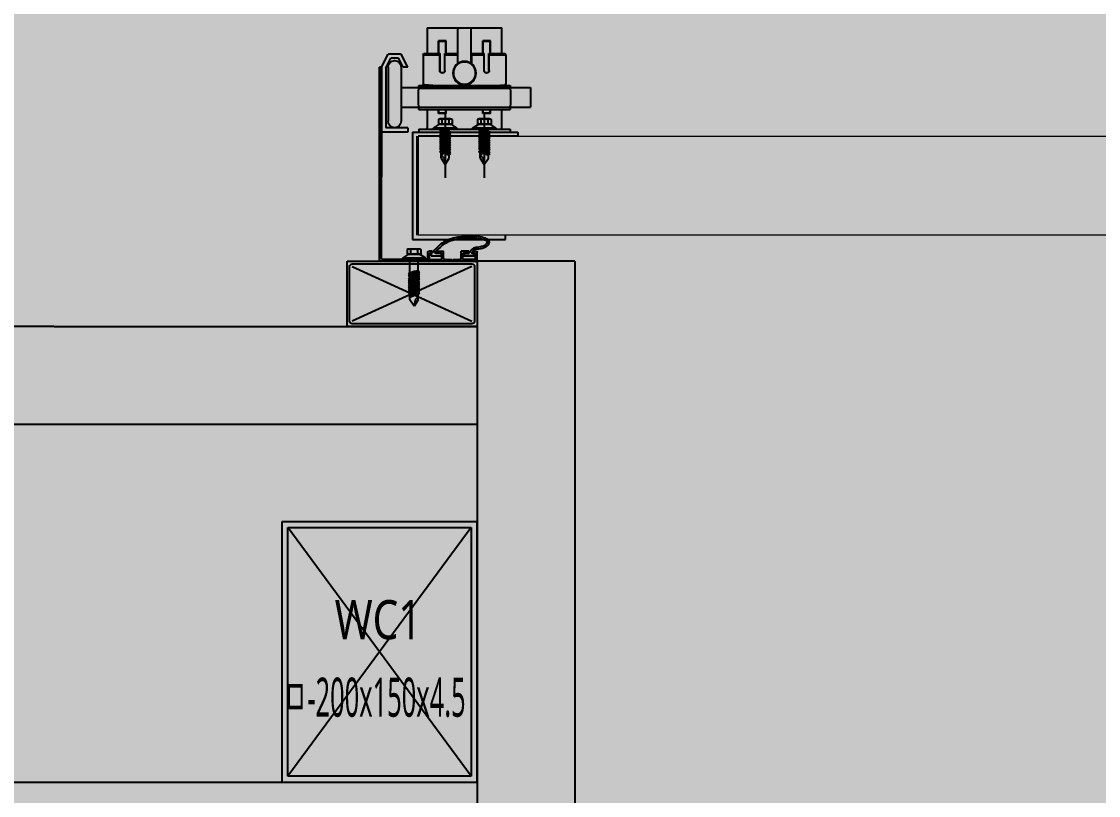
# Model space of a CAD drawing. Header units: millimetres. Extents: x -27408 to 60590, y 623 to 42257.
# Drawn here: x 59330.67 to 59346.86, y 17689.33 to 17700.96 of the extents above; entities that cross this region are included whole.
import ezdxf
from ezdxf.enums import TextEntityAlignment as Align

# ---------------------------------------------------------------- set-up
doc = ezdxf.new("R2010")
doc.units = ezdxf.units.MM
doc.header["$LTSCALE"] = 100
doc.header["$MEASUREMENT"] = 0
doc.header["$PDSIZE"] = -10
doc.layers.get('0').update_dxf_attribs({"linetype": 'CONTINUOUS'})
doc.layers.get('Defpoints').update_dxf_attribs({"color": 171, "linetype": 'CONTINUOUS'})
for name, color, linetype in [('254', 254, 'CONTINUOUS'), ('ELE9', 9, 'CONTINUOUS'), ('FIN(패널-T75 글라스울)', 6, 'CONTINUOUS'), ('h COLUMN', 252, 'CONTINUOUS'), ('OVERHEAD DOOR - 1', 4, 'CONTINUOUS'), ('OVERHEAD DOOR - ETC', 252, 'CONTINUOUS'), ('WC', 2, 'CONTINUOUS')]:
    doc.layers.add(name, color=color, linetype=linetype)
doc.styles.add('TE', font='malgun_0.ttf')

# ---------------------------------------------------------------- blocks, each defined once
blk = doc.blocks.new('*U241')
at = {"color": 0, "linetype": 'ByBlock'}
for p, q in [((100, 75), (-100, 75)), ((-100, 75), (-100, -75)), ((100, -75), (100, 75)), ((-95.5, 70.5), (95.5, 70.5)), ((-95.5, -70.5), (-95.5, 70.5)), ((95.5, 70.5), (95.5, -70.5)), ((95.5, -70.5), (-95.5, -70.5)), ((-100, -75), (100, -75))]:
    blk.add_line(p, q, dxfattribs=at)
at = {"layer": 'Defpoints'}
blk.add_point((0, 0), dxfattribs=at)
blk = doc.blocks.new('WC1')
at = {"layer": 'h COLUMN', "ltscale": 0.1}
for p, q in [((70.5, -95.5), (-70.5, 95.5)), ((70.5, 95.5), (-70.5, -95.5))]:
    blk.add_line(p, q, dxfattribs=at)
at = {"layer": 'h COLUMN', "ltscale": 0.1, "rotation": 90}
blk.add_blockref('*U241', (0, 0), dxfattribs=at)
at = {"layer": 'Defpoints', "style": 'TE'}
for s, width, p in [('WC1', 0.8, (-34.44, 24.8)), ('ㅁ-200x150x4.5', 0.5, (-74.29, -34.76))]:
    blk.add_text(s, height=30, dxfattribs=dict(at, width=width)).set_placement(p, align=Align.MIDDLE_LEFT)
blk = doc.blocks.new('지하2층 WC1 2 배치')
at = {"layer": 'WC'}
blk.add_blockref('WC1', (193500, -77700), dxfattribs=at)
blk = doc.blocks.new('A$Ca9da7916')
at = {"layer": 'OVERHEAD DOOR - ETC'}
h = blk.add_hatch(color=256, dxfattribs=at)
h.dxf.hatch_style = 1
edge = h.paths.add_edge_path()
edge.add_line((708.3, 872.69), (708.3, 870.69))
edge.add_spline(control_points=[(708.3, 870.69), (708.83, 871.02), (709.36, 871.34), (709.8, 871.69)], knot_values=[0, 0, 0, 0, 1.802776, 1.802776, 1.802776, 1.802776], degree=3, periodic=0)
edge.add_line((709.8, 871.69), (710.01, 871.97))
edge.add_line((710.01, 871.97), (710.74, 872.44))
edge.add_line((710.74, 872.44), (711.08, 873.32))
edge.add_line((711.08, 873.32), (711.49, 874.59))
edge.add_spline(control_points=[(711.49, 874.59), (711.98, 878.77), (712.56, 883.66), (718.5, 884.67), (720.03, 880.4), (721.2, 875.79), (721.61, 868.04), (720.76, 862.41), (720.23, 858.89)], knot_values=[0, 0, 0, 0, 10.510022, 12.30215, 15.888405, 21.408051, 27.790202, 38.523805, 38.523805, 38.523805, 38.523805], degree=3, periodic=0)
edge.add_spline(control_points=[(720.23, 858.89), (720.23, 858.87), (719.57, 855.66), (717.24, 848.12), (711.5, 843.09), (708.3, 840.29)], knot_values=[81.368069, 81.368069, 81.368069, 81.368069, 81.427954, 91.382666, 103.911951, 103.911951, 103.911951, 103.911951], degree=3, periodic=0)
edge.add_line((708.3, 840.29), (708.3, 839.69))
edge.add_line((708.3, 839.69), (706.3, 839.69))
edge.add_line((706.3, 839.69), (706.3, 847.69))
edge.add_line((706.3, 847.69), (708.3, 847.69))
edge.add_line((708.3, 847.69), (708.3, 842.29))
edge.add_spline(control_points=[(708.3, 842.29), (708.68, 842.62), (709.06, 842.96), (709.43, 843.29)], knot_values=[101.110526, 101.110526, 101.110526, 101.110526, 102.614786, 102.614786, 102.614786, 102.614786], degree=3, periodic=0)
edge.add_line((709.43, 843.29), (709.8, 843.29))
edge.add_line((709.8, 843.29), (709.8, 843.63))
edge.add_spline(control_points=[(709.8, 843.63), (709.91, 843.73), (710.01, 843.83), (711.3, 845.02), (712.42, 846.13), (713.91, 847.88), (714.38, 848.48), (715.24, 849.72), (715.63, 850.35), (716.84, 852.61), (717.51, 854.36), (718.28, 857.05), (718.5, 857.95), (718.72, 858.95), (718.74, 859.05), (718.76, 859.15)], knot_values=[81.408921, 81.408921, 81.408921, 81.408921, 81.846453, 81.846453, 86.724969, 86.724969, 89.164228, 89.164228, 91.603486, 91.603486, 97.394899, 97.394899, 100.290605, 100.290605, 100.605478, 100.605478, 100.605478, 100.605478], degree=3, periodic=0)
edge.add_spline(control_points=[(718.76, 859.15), (718.92, 859.95), (719.06, 860.74), (719.36, 862.71), (719.49, 863.87), (719.64, 865.66), (719.69, 866.28), (719.73, 866.89)], knot_values=[72.981686, 72.981686, 72.981686, 72.981686, 75.56252, 75.56252, 79.405214, 79.405214, 81.408921, 81.408921, 81.408921, 81.408921], degree=3, periodic=0)
edge.add_spline(control_points=[(719.73, 866.89), (719.79, 867.71), (719.84, 868.53), (719.86, 869.44), (719.87, 869.52), (719.87, 869.61)], knot_values=[24.457688, 24.457688, 24.457688, 24.457688, 26.980257, 26.980257, 27.239597, 27.239597, 27.239597, 27.239597], degree=3, periodic=0)
edge.add_spline(control_points=[(719.87, 869.61), (719.89, 870.48), (719.88, 871.37), (719.79, 873.28), (719.7, 874.31), (719.42, 876.28), (719.24, 877.21), (718.88, 878.68), (718.74, 879.17), (718.51, 879.95), (718.43, 880.22), (718.26, 880.76), (718.17, 881.04), (717.99, 881.58), (717.89, 881.83), (717.7, 882.27), (717.6, 882.45), (717.42, 882.71), (717.34, 882.78), (717.28, 882.83), (717.27, 882.84), (717.25, 882.85), (717.24, 882.85), (717.17, 882.86), (717.07, 882.87), (716.84, 882.84), (716.7, 882.82), (716.44, 882.73), (716.33, 882.68), (716.03, 882.52), (715.88, 882.39), (715.58, 882.06), (715.44, 881.84), (714.55, 881.5), (714.39, 880.86), (713.97, 880.1), (713.65, 879.43), (713.54, 878.39), (713.4, 877.84), (712.91, 874.04)], knot_values=[0, 0, 0, 0, 2.699013, 2.699013, 5.918469, 5.918469, 9.137924, 9.137924, 10.747652, 10.747652, 11.552515, 11.552515, 12.357379, 12.357379, 13.187027, 13.187027, 14.016674, 14.016674, 14.846322, 14.846322, 15.271824, 15.271824, 15.697327, 15.697327, 16.368626, 16.368626, 17.039926, 17.039926, 17.711225, 17.711225, 18.939482, 18.939482, 20.167739, 20.167739, 21.883718, 21.883718, 23.599698, 23.599698, 24.457688, 24.457688, 24.457688, 24.457688], degree=3, periodic=0)
edge.add_spline(control_points=[(712.91, 874.04), (712.78, 873.46), (712.58, 872.89), (712.08, 871.99), (711.84, 871.65), (711.42, 871.16), (711.27, 871), (710.95, 870.7), (710.78, 870.55), (710.3, 870.18), (709.98, 869.97), (709.47, 869.65), (709.27, 869.53), (708.3, 868.69)], knot_values=[0, 0, 0, 0, 1.654202, 1.654202, 2.776859, 2.776859, 3.338188, 3.338188, 3.899517, 3.899517, 4.888564, 4.888564, 5.545615, 5.545615, 5.545615, 5.545615], degree=3, periodic=0)
edge.add_line((708.3, 868.69), (708.3, 864.69))
edge.add_line((708.3, 864.69), (706.3, 864.69))
edge.add_line((706.3, 864.69), (706.3, 872.69))
edge.add_line((706.3, 872.69), (708.3, 872.69))
at = {"layer": 'FIN(패널-T75 글라스울)'}
for p, q in [((702, 950), (227, 950)), ((702, 950), (702, 875)), ((702, 875), (227, 875)), ((302, 0), (302, 875)), ((577, 550), (577, 875)), ((652, 550), (652, 875))]:
    blk.add_line(p, q, dxfattribs=at)
at = {"layer": 'OVERHEAD DOOR - 1', "lineweight": 0}
for p, q in [((722, 3370.4), (722, 829.6)), ((798, 829.6), (798, 3370.4)), ((798, 829.6), (722, 829.6))]:
    blk.add_line(p, q, dxfattribs=at)
at = {"layer": 'OVERHEAD DOOR - ETC'}
for p, q in [((835.5, 915.91), (820.5, 915.91)), ((820.5, 900.25), (820.5, 915.91)), ((835.5, 900.25), (835.5, 915.91)), ((798, 906.24), (798, 829.6)), ((801.2, 906.24), (798, 906.24)), ((801.2, 825.4), (801.2, 906.24)), ((718.8, 825.4), (718.8, 896.79)), ((718.8, 896.79), (722, 896.79)), ((801.2, 830.25), (801.2, 900.25)), ((803.5, 900.25), (801.2, 900.25)), ((803.5, 830.25), (803.5, 900.25)), ((803.5, 894), (818.5, 894)), ((803.5, 894), (804.5, 894)), ((818.5, 830.25), (818.5, 900.25)), ((820.5, 830.65), (820.5, 900.25)), ((820.5, 830.25), (820.5, 900.25)), ((835, 830.25), (835, 900.25)), ((835.5, 830.65), (835.5, 900.25)), ((837, 830.25), (837, 900.25)), ((837, 889.58), (837.45, 896.24)), ((837.12, 894), (837, 894)), ((860.5, 897), (838.41, 897)), ((860.5, 884.05), (860.5, 897)), ((860.5, 897), (861.5, 896.53)), ((861.5, 884.05), (861.5, 896.53)), ((861.5, 894), (881.2, 894)), ((881.2, 836.5), (881.2, 894)), ((804.3, 889.45), (803.5, 889.45)), ((803.5, 889.45), (803.5, 871.45)), ((807.3, 884.75), (804.3, 889.45)), ((804.3, 889.45), (804.3, 871.45)), ((804.3, 871.45), (804.3, 889.45)), ((811, 885.7), (807.3, 885.7)), ((807.3, 885.7), (807.3, 875.2)), ((816.5, 880.45), (766.15, 880.45)), ((776.33, 880.45), (781.13, 883.6)), ((781.31, 879.72), (776.33, 880.45)), ((781.13, 877.3), (776.33, 880.45)), ((781.13, 883.6), (784.6, 883.6)), ((781.13, 877.3), (785.39, 877.3)), ((783.81, 877.3), (781.31, 879.72)), ((783.17, 883.6), (784.98, 879.31)), ((784.6, 884.6), (783.8, 883.6)), ((784.98, 879.31), (783.81, 877.3)), ((784.2, 883.6), (784.6, 884.6)), ((784.6, 884.6), (788.02, 876.3)), ((784.6, 884.6), (788.02, 876.3)), ((784.6, 883.6), (784.6, 884.6)), ((784.6, 884.6), (785.41, 883.6)), ((787.22, 877.3), (784.6, 883.6)), ((784.95, 879.31), (786.19, 876.3)), ((784.95, 879.31), (786.19, 876.3)), ((784.95, 878.31), (784.95, 879.31)), ((784.95, 879.31), (785.75, 878.31)), ((785.39, 877.3), (784.95, 878.31)), ((786.19, 876.3), (785.39, 877.3)), ((785.41, 883.6), (786.44, 883.6)), ((785.41, 883.6), (788.02, 877.3)), ((786.44, 884.6), (785.63, 883.6)), ((785.75, 878.31), (786.19, 877.3)), ((786.04, 883.6), (786.44, 884.6)), ((786.19, 877.3), (787.22, 877.3)), ((786.59, 877.3), (786.19, 876.3)), ((786.19, 876.3), (786.99, 877.3)), ((786.19, 877.3), (786.19, 876.3)), ((786.44, 884.6), (789.86, 876.3)), ((786.44, 884.6), (789.86, 876.3)), ((786.44, 883.6), (786.44, 884.6)), ((786.44, 884.6), (787.24, 883.6)), ((789.05, 877.3), (786.44, 883.6)), ((788.02, 876.3), (787.22, 877.3)), ((787.24, 883.6), (788.27, 883.6)), ((787.24, 883.6), (789.86, 877.3)), ((788.27, 884.6), (787.47, 883.6)), ((787.87, 883.6), (788.27, 884.6)), ((788.02, 877.3), (789.05, 877.3)), ((788.42, 877.3), (788.02, 876.3)), ((788.02, 876.3), (788.83, 877.3)), ((788.02, 877.3), (788.02, 876.3)), ((788.27, 884.6), (791.69, 876.3)), ((788.27, 884.6), (791.69, 876.3)), ((788.27, 883.6), (788.27, 884.6)), ((788.27, 884.6), (789.07, 883.6)), ((790.88, 877.3), (788.27, 883.6)), ((789.86, 876.3), (789.05, 877.3)), ((789.07, 883.6), (790.1, 883.6)), ((789.07, 883.6), (791.69, 877.3)), ((790.1, 884.6), (789.3, 883.6)), ((789.7, 883.6), (790.1, 884.6)), ((789.86, 877.3), (790.88, 877.3)), ((790.26, 877.3), (789.86, 876.3)), ((789.86, 876.3), (790.66, 877.3)), ((789.86, 877.3), (789.86, 876.3)), ((790.1, 884.6), (793.52, 876.3)), ((790.1, 884.6), (793.52, 876.3)), ((790.1, 883.6), (790.1, 884.6)), ((790.1, 884.6), (790.91, 883.6)), ((792.72, 877.3), (790.1, 883.6)), ((791.69, 876.3), (790.88, 877.3)), ((790.91, 883.6), (791.94, 883.6)), ((790.91, 883.6), (793.52, 877.3)), ((791.94, 884.6), (791.13, 883.6)), ((791.53, 883.6), (791.94, 884.6)), ((791.69, 877.3), (792.72, 877.3)), ((792.09, 877.3), (791.69, 876.3)), ((791.69, 876.3), (792.49, 877.3)), ((791.69, 877.3), (791.69, 876.3)), ((791.94, 884.6), (795.35, 876.3)), ((791.94, 884.6), (795.35, 876.3)), ((791.94, 883.6), (791.94, 884.6)), ((791.94, 884.6), (792.74, 883.6)), ((794.55, 877.3), (791.94, 883.6)), ((793.52, 876.3), (792.72, 877.3)), ((792.74, 883.6), (793.77, 883.6)), ((792.74, 883.6), (795.35, 877.3)), ((793.77, 884.6), (792.97, 883.6)), ((793.37, 883.6), (793.77, 884.6)), ((793.52, 877.3), (794.55, 877.3)), ((793.92, 877.3), (793.52, 876.3)), ((793.52, 876.3), (794.33, 877.3)), ((793.52, 877.3), (793.52, 876.3)), ((793.77, 884.6), (797.19, 876.3)), ((793.77, 884.6), (797.19, 876.3)), ((793.77, 883.6), (793.77, 884.6)), ((793.77, 884.6), (794.57, 883.6)), ((796.38, 877.3), (793.77, 883.6)), ((795.35, 876.3), (794.55, 877.3)), ((794.57, 883.6), (795.6, 883.6)), ((794.57, 883.6), (797.19, 877.3)), ((795.6, 884.6), (794.8, 883.6)), ((795.2, 883.6), (795.6, 884.6)), ((795.35, 877.3), (796.38, 877.3)), ((795.76, 877.3), (795.35, 876.3)), ((795.35, 876.3), (796.16, 877.3)), ((795.35, 877.3), (795.35, 876.3)), ((795.6, 884.6), (799.02, 876.3)), ((795.6, 884.6), (799.02, 876.3)), ((795.6, 883.6), (795.6, 884.6)), ((795.6, 884.6), (796.41, 883.6)), ((798.22, 877.3), (795.6, 883.6)), ((797.19, 876.3), (796.38, 877.3)), ((796.41, 883.6), (797.44, 883.6)), ((796.41, 883.6), (799.02, 877.3)), ((797.44, 884.6), (796.63, 883.6)), ((797.03, 883.6), (797.44, 884.6)), ((797.19, 877.3), (798.22, 877.3)), ((797.59, 877.3), (797.19, 876.3)), ((797.19, 876.3), (797.99, 877.3)), ((797.19, 877.3), (797.19, 876.3)), ((797.44, 884.6), (800.85, 876.3)), ((797.44, 884.6), (800.85, 876.3)), ((797.44, 883.6), (797.44, 884.6)), ((797.44, 884.6), (798.24, 883.6)), ((800.05, 877.3), (797.44, 883.6)), ((799.02, 876.3), (798.22, 877.3)), ((798.24, 883.6), (799.27, 883.6)), ((798.24, 883.6), (800.85, 877.3)), ((799.27, 884.6), (798.46, 883.6)), ((798.87, 883.6), (799.27, 884.6)), ((799.02, 877.3), (800.05, 877.3)), ((799.42, 877.3), (799.02, 876.3)), ((799.02, 876.3), (799.82, 877.3)), ((799.02, 877.3), (799.02, 876.3)), ((799.27, 884.6), (802.69, 876.3)), ((799.27, 884.6), (802.69, 876.3)), ((799.27, 883.6), (799.27, 884.6)), ((799.27, 884.6), (800.07, 883.6)), ((801.88, 877.3), (799.27, 883.6)), ((800.85, 876.3), (800.05, 877.3)), ((800.07, 883.6), (801.1, 883.6)), ((800.07, 883.6), (802.69, 877.3)), ((801.1, 884.6), (800.3, 883.6)), ((800.7, 883.6), (801.1, 884.6)), ((800.85, 877.3), (801.88, 877.3)), ((801.26, 877.3), (800.85, 876.3)), ((800.85, 876.3), (801.66, 877.3)), ((800.85, 877.3), (800.85, 876.3)), ((801.1, 884.6), (803.5, 878.7)), ((801.1, 883.6), (801.1, 884.6)), ((801.1, 884.6), (801.91, 883.6)), ((803.5, 877.82), (801.1, 883.6)), ((802.69, 876.3), (801.88, 877.3)), ((801.91, 883.6), (803.5, 883.6)), ((801.91, 883.6), (803.5, 879.75)), ((802.69, 877.3), (803.5, 877.3)), ((803.09, 877.3), (802.69, 876.3)), ((802.69, 876.3), (803.49, 877.3)), ((802.69, 877.3), (802.69, 876.3)), ((807.3, 876.15), (807.3, 884.75)), ((811, 883.16), (807.3, 883.16)), ((811, 877.74), (807.3, 877.74)), ((811.5, 884.52), (811.5, 876.38)), ((815.5, 885.25), (815.5, 879.25)), ((815.5, 885.25), (818.5, 885.25)), ((815.5, 879.25), (818.5, 879.25)), ((815.75, 885), (815.75, 879.5)), ((815.75, 885), (818.5, 885)), ((815.75, 879.5), (818.5, 879.5)), ((848.5, 884.25), (861.5, 884.25)), ((848.5, 884.05), (861.5, 884.05)), ((848.5, 880.45), (861.5, 880.45)), ((848.5, 880.25), (861.5, 880.25)), ((860.5, 870.75), (860.5, 880.45)), ((861.5, 885.25), (871.2, 885.25)), ((861.5, 885), (870.95, 885)), ((861.5, 870.75), (861.5, 880.45)), ((861.5, 879.5), (870.95, 879.5)), ((861.5, 879.25), (871.2, 879.25)), ((870.95, 879.5), (870.95, 885)), ((871.2, 885.25), (871.2, 879.25)), ((702, 875), (652, 875)), ((652, 875), (652, 775)), ((654, 871), (654, 779)), ((698, 873), (656, 873)), ((698, 779), (656, 871)), ((698, 871), (656, 779)), ((700, 779), (700, 871)), ((702, 775), (702, 875)), ((702, 874.99), (708.8, 874.99)), ((702, 874.99), (702, 874.55)), ((702, 873.44), (702, 838.55)), ((703.3, 873.69), (708.3, 873.69)), ((703.3, 873.69), (703.3, 864.09)), ((706.3, 872.69), (706.3, 864.69)), ((706.3, 872.69), (708.3, 872.69)), ((706.3, 872.69), (708.3, 872.69)), ((706.3, 864.69), (706.3, 872.69)), ((706.3, 872.69), (708.3, 872.69)), ((706.3, 864.69), (706.3, 872.69)), ((708.3, 871.69), (708.3, 873.69)), ((708.3, 870.69), (708.3, 872.69)), ((708.3, 872.69), (708.3, 870.69)), ((708.3, 872.69), (708.3, 870.69)), ((708.3, 871.69), (709.8, 871.69)), ((709.8, 871.69), (709.8, 873.99)), ((710.01, 871.97), (709.8, 871.69)), ((710.74, 872.44), (710.01, 871.97)), ((711.08, 873.32), (710.74, 872.44)), ((711.49, 874.59), (711.08, 873.32)), ((803.5, 871.45), (804.3, 871.45)), ((804.3, 871.45), (807.3, 876.15)), ((811, 875.2), (807.3, 875.2)), ((861.5, 870.75), (853.63, 870.75)), ((853.98, 870.25), (880.2, 870.25)), ((881.2, 861.25), (881.2, 869.25)), ((703.3, 864.09), (708.3, 864.09)), ((703.3, 856.49), (703.3, 861.79)), ((704.3, 862.79), (709.8, 862.79)), ((706.3, 864.69), (708.3, 864.69)), ((708.3, 864.69), (706.3, 864.69)), ((708.3, 864.69), (706.3, 864.69)), ((708.3, 868.69), (708.3, 864.09)), ((708.3, 868.69), (709.8, 868.69)), ((708.3, 864.69), (708.3, 868.69)), ((708.3, 868.69), (708.3, 864.69)), ((708.3, 868.69), (708.3, 864.69)), ((709.8, 868.69), (709.8, 862.79)), ((703, 855.99), (703.3, 856.49)), ((703.3, 855.49), (703, 855.99)), ((703.3, 850.19), (703.3, 855.49)), ((776.33, 850.45), (781.13, 853.6)), ((781.13, 853.6), (784.6, 853.6)), ((783.17, 853.6), (784.98, 849.31)), ((784.6, 854.6), (783.8, 853.6)), ((784.2, 853.6), (784.6, 854.6)), ((784.6, 854.6), (788.02, 846.3)), ((784.6, 854.6), (788.02, 846.3)), ((784.6, 853.6), (784.6, 854.6)), ((784.6, 854.6), (785.41, 853.6)), ((787.22, 847.3), (784.6, 853.6)), ((785.41, 853.6), (786.44, 853.6)), ((785.41, 853.6), (788.02, 847.3)), ((786.44, 854.6), (785.63, 853.6)), ((786.04, 853.6), (786.44, 854.6)), ((786.44, 854.6), (789.86, 846.3)), ((786.44, 854.6), (789.86, 846.3)), ((786.44, 853.6), (786.44, 854.6)), ((786.44, 854.6), (787.24, 853.6)), ((789.05, 847.3), (786.44, 853.6)), ((787.24, 853.6), (788.27, 853.6)), ((787.24, 853.6), (789.86, 847.3)), ((788.27, 854.6), (787.47, 853.6)), ((787.87, 853.6), (788.27, 854.6)), ((788.27, 854.6), (791.69, 846.3)), ((788.27, 854.6), (791.69, 846.3)), ((788.27, 853.6), (788.27, 854.6)), ((788.27, 854.6), (789.07, 853.6)), ((790.88, 847.3), (788.27, 853.6)), ((789.07, 853.6), (790.1, 853.6)), ((789.07, 853.6), (791.69, 847.3)), ((790.1, 854.6), (789.3, 853.6)), ((789.7, 853.6), (790.1, 854.6)), ((790.1, 854.6), (793.52, 846.3)), ((790.1, 854.6), (793.52, 846.3)), ((790.1, 853.6), (790.1, 854.6)), ((790.1, 854.6), (790.91, 853.6)), ((792.72, 847.3), (790.1, 853.6)), ((790.91, 853.6), (791.94, 853.6)), ((790.91, 853.6), (793.52, 847.3)), ((791.94, 854.6), (791.13, 853.6)), ((791.53, 853.6), (791.94, 854.6)), ((791.94, 854.6), (795.35, 846.3)), ((791.94, 854.6), (795.35, 846.3)), ((791.94, 853.6), (791.94, 854.6)), ((791.94, 854.6), (792.74, 853.6)), ((794.55, 847.3), (791.94, 853.6)), ((792.74, 853.6), (793.77, 853.6)), ((792.74, 853.6), (795.35, 847.3)), ((793.77, 854.6), (792.97, 853.6)), ((793.37, 853.6), (793.77, 854.6)), ((793.77, 854.6), (797.19, 846.3)), ((793.77, 854.6), (797.19, 846.3)), ((793.77, 853.6), (793.77, 854.6)), ((793.77, 854.6), (794.57, 853.6)), ((796.38, 847.3), (793.77, 853.6)), ((794.57, 853.6), (795.6, 853.6)), ((794.57, 853.6), (797.19, 847.3)), ((795.6, 854.6), (794.8, 853.6)), ((795.2, 853.6), (795.6, 854.6)), ((795.6, 854.6), (799.02, 846.3)), ((795.6, 854.6), (799.02, 846.3)), ((795.6, 853.6), (795.6, 854.6)), ((795.6, 854.6), (796.41, 853.6)), ((798.22, 847.3), (795.6, 853.6)), ((796.41, 853.6), (797.44, 853.6)), ((796.41, 853.6), (799.02, 847.3)), ((797.44, 854.6), (796.63, 853.6)), ((797.03, 853.6), (797.44, 854.6)), ((797.44, 854.6), (800.85, 846.3)), ((797.44, 854.6), (800.85, 846.3)), ((797.44, 853.6), (797.44, 854.6)), ((797.44, 854.6), (798.24, 853.6)), ((800.05, 847.3), (797.44, 853.6)), ((798.24, 853.6), (799.27, 853.6)), ((798.24, 853.6), (800.85, 847.3)), ((799.27, 854.6), (798.46, 853.6)), ((798.87, 853.6), (799.27, 854.6)), ((799.27, 854.6), (802.69, 846.3)), ((799.27, 854.6), (802.69, 846.3)), ((799.27, 853.6), (799.27, 854.6)), ((799.27, 854.6), (800.07, 853.6)), ((801.88, 847.3), (799.27, 853.6)), ((800.07, 853.6), (801.1, 853.6)), ((800.07, 853.6), (802.69, 847.3)), ((801.1, 854.6), (800.3, 853.6)), ((800.7, 853.6), (801.1, 854.6)), ((801.1, 854.6), (803.5, 848.7)), ((801.1, 853.6), (801.1, 854.6)), ((801.1, 854.6), (801.91, 853.6)), ((803.5, 847.82), (801.1, 853.6)), ((801.91, 853.6), (803.5, 853.6)), ((801.91, 853.6), (803.5, 849.75)), ((804.3, 859.45), (803.5, 859.45)), ((803.5, 859.45), (803.5, 841.45)), ((807.3, 854.75), (804.3, 859.45)), ((804.3, 859.45), (804.3, 841.45)), ((804.3, 841.45), (804.3, 859.45)), ((811, 855.7), (807.3, 855.7)), ((807.3, 855.7), (807.3, 845.2)), ((807.3, 846.15), (807.3, 854.75)), ((811, 853.16), (807.3, 853.16)), ((811.5, 854.52), (811.5, 846.38)), ((861.5, 859.75), (853.63, 859.75)), ((853.98, 860.25), (880.2, 860.25)), ((860.5, 850.05), (860.5, 859.75)), ((861.5, 850.05), (861.5, 859.75)), ((702, 847.96), (702, 800)), ((703.3, 847.89), (708.3, 847.89)), ((703.3, 838.29), (703.3, 847.89)), ((704.3, 849.19), (709.8, 849.19)), ((706.3, 839.69), (706.3, 847.69)), ((706.3, 847.69), (708.3, 847.69)), ((706.3, 839.69), (706.3, 847.69)), ((706.3, 847.69), (708.3, 847.69)), ((706.3, 839.69), (706.3, 847.69)), ((706.3, 847.69), (708.3, 847.69)), ((708.3, 843.29), (708.3, 847.89)), ((708.3, 847.69), (708.3, 842.29)), ((708.3, 847.69), (708.3, 842.29)), ((708.3, 847.69), (708.3, 842.29)), ((709.8, 843.29), (709.8, 849.19)), ((816.5, 850.45), (766.15, 850.45)), ((781.31, 849.72), (776.33, 850.45)), ((781.13, 847.3), (776.33, 850.45)), ((781.13, 847.3), (785.39, 847.3)), ((783.81, 847.3), (781.31, 849.72)), ((784.98, 849.31), (783.81, 847.3)), ((784.95, 849.31), (786.19, 846.3)), ((784.95, 849.31), (786.19, 846.3)), ((784.95, 848.31), (784.95, 849.31)), ((784.95, 849.31), (785.75, 848.31)), ((785.39, 847.3), (784.95, 848.31)), ((786.19, 846.3), (785.39, 847.3)), ((785.75, 848.31), (786.19, 847.3)), ((786.19, 847.3), (787.22, 847.3)), ((786.59, 847.3), (786.19, 846.3)), ((786.19, 846.3), (786.99, 847.3)), ((786.19, 847.3), (786.19, 846.3)), ((788.02, 846.3), (787.22, 847.3)), ((788.02, 847.3), (789.05, 847.3)), ((788.42, 847.3), (788.02, 846.3)), ((788.02, 846.3), (788.83, 847.3)), ((788.02, 847.3), (788.02, 846.3)), ((789.86, 846.3), (789.05, 847.3)), ((789.86, 847.3), (790.88, 847.3)), ((790.26, 847.3), (789.86, 846.3)), ((789.86, 846.3), (790.66, 847.3)), ((789.86, 847.3), (789.86, 846.3)), ((791.69, 846.3), (790.88, 847.3)), ((791.69, 847.3), (792.72, 847.3)), ((792.09, 847.3), (791.69, 846.3)), ((791.69, 846.3), (792.49, 847.3)), ((791.69, 847.3), (791.69, 846.3)), ((793.52, 846.3), (792.72, 847.3)), ((793.52, 847.3), (794.55, 847.3)), ((793.92, 847.3), (793.52, 846.3)), ((793.52, 846.3), (794.33, 847.3)), ((793.52, 847.3), (793.52, 846.3)), ((795.35, 846.3), (794.55, 847.3)), ((795.35, 847.3), (796.38, 847.3)), ((795.76, 847.3), (795.35, 846.3)), ((795.35, 846.3), (796.16, 847.3)), ((795.35, 847.3), (795.35, 846.3)), ((797.19, 846.3), (796.38, 847.3)), ((797.19, 847.3), (798.22, 847.3)), ((797.59, 847.3), (797.19, 846.3)), ((797.19, 846.3), (797.99, 847.3)), ((797.19, 847.3), (797.19, 846.3)), ((799.02, 846.3), (798.22, 847.3)), ((799.02, 847.3), (800.05, 847.3)), ((799.42, 847.3), (799.02, 846.3)), ((799.02, 846.3), (799.82, 847.3)), ((799.02, 847.3), (799.02, 846.3)), ((800.85, 846.3), (800.05, 847.3)), ((800.85, 847.3), (801.88, 847.3)), ((801.26, 847.3), (800.85, 846.3)), ((800.85, 846.3), (801.66, 847.3)), ((800.85, 847.3), (800.85, 846.3)), ((802.69, 846.3), (801.88, 847.3)), ((802.69, 847.3), (803.5, 847.3)), ((803.09, 847.3), (802.69, 846.3)), ((802.69, 846.3), (803.49, 847.3)), ((802.69, 847.3), (802.69, 846.3)), ((804.3, 841.45), (807.3, 846.15)), ((811, 847.74), (807.3, 847.74)), ((811, 845.2), (807.3, 845.2)), ((815.5, 851.25), (815.5, 845.25)), ((815.5, 851.25), (818.5, 851.25)), ((815.5, 845.25), (818.5, 845.25)), ((815.75, 851), (815.75, 845.5)), ((815.75, 851), (818.5, 851)), ((815.75, 845.5), (818.5, 845.5)), ((848.5, 850.25), (861.5, 850.25)), ((848.5, 850.05), (861.5, 850.05)), ((848.5, 846.45), (861.5, 846.45)), ((848.5, 846.25), (861.5, 846.25)), ((860.5, 833.5), (860.5, 846.45)), ((861.5, 851.25), (871.2, 851.25)), ((861.5, 851), (870.95, 851)), ((861.5, 833.97), (861.5, 846.45)), ((861.5, 845.5), (870.95, 845.5)), ((861.5, 845.25), (871.2, 845.25)), ((870.95, 845.5), (870.95, 851)), ((871.2, 851.25), (871.2, 845.25)), ((703.6, 838.5), (702, 838.5)), ((702, 836.99), (702, 837.43)), ((702, 836.99), (708.8, 836.99)), ((703.3, 838.29), (708.3, 838.29)), ((703.6, 801.6), (703.6, 838.5)), ((706.3, 839.69), (708.3, 839.69)), ((708.3, 839.69), (706.3, 839.69)), ((708.3, 839.69), (706.3, 839.69)), ((708.3, 843.29), (709.8, 843.29)), ((708.3, 840.29), (708.3, 838.29)), ((708.3, 840.29), (709.8, 840.29)), ((708.3, 840.29), (708.3, 839.69)), ((708.3, 840.29), (708.3, 839.69)), ((708.3, 840.29), (708.3, 839.69)), ((709.43, 843.29), (709.8, 843.29)), ((709.43, 843.29), (709.8, 843.29)), ((709.8, 843.29), (709.8, 843.63)), ((709.8, 843.29), (709.8, 843.63)), ((709.8, 840.29), (709.8, 837.99)), ((803.5, 841.45), (804.3, 841.45)), ((803.5, 836.5), (804.5, 836.5)), ((818.5, 836.5), (804.5, 836.5)), ((837, 840.92), (837.45, 834.26)), ((837.12, 836.5), (837, 836.5)), ((881.2, 836.5), (861.5, 836.5)), ((672.35, 829.65), (667.55, 826.5)), ((672.35, 829.65), (676.61, 829.65)), ((675.03, 829.65), (672.53, 827.23)), ((674.4, 823.35), (676.2, 827.64)), ((676.2, 827.64), (675.03, 829.65)), ((675.83, 822.35), (679.24, 830.65)), ((675.83, 822.35), (679.24, 830.65)), ((678.44, 829.65), (675.83, 823.35)), ((676.17, 827.64), (677.41, 830.65)), ((676.17, 827.64), (677.41, 830.65)), ((676.61, 829.65), (676.17, 828.64)), ((676.17, 828.64), (676.17, 827.64)), ((676.17, 827.64), (676.98, 828.64)), ((677.41, 830.65), (676.61, 829.65)), ((676.63, 823.35), (679.24, 829.65)), ((676.98, 828.64), (677.41, 829.65)), ((677.41, 829.65), (677.41, 830.65)), ((677.81, 829.65), (677.41, 830.65)), ((677.41, 830.65), (678.21, 829.65)), ((677.41, 829.65), (678.44, 829.65)), ((677.66, 822.35), (681.08, 830.65)), ((677.66, 822.35), (681.08, 830.65)), ((680.27, 829.65), (677.66, 823.35)), ((679.24, 830.65), (678.44, 829.65)), ((678.46, 823.35), (681.08, 829.65)), ((679.65, 829.65), (679.24, 830.65)), ((679.24, 830.65), (680.05, 829.65)), ((679.24, 829.65), (679.24, 830.65)), ((679.24, 829.65), (680.27, 829.65)), ((679.49, 822.35), (682.91, 830.65)), ((679.49, 822.35), (682.91, 830.65)), ((682.11, 829.65), (679.49, 823.35)), ((681.08, 830.65), (680.27, 829.65)), ((680.3, 823.35), (682.91, 829.65)), ((681.48, 829.65), (681.08, 830.65)), ((681.08, 830.65), (681.88, 829.65)), ((681.08, 829.65), (681.08, 830.65)), ((681.08, 829.65), (682.11, 829.65)), ((681.33, 822.35), (684.74, 830.65)), ((681.33, 822.35), (684.74, 830.65)), ((683.94, 829.65), (681.33, 823.35)), ((682.91, 830.65), (682.11, 829.65)), ((682.13, 823.35), (684.74, 829.65)), ((682.91, 829.65), (682.91, 830.65)), ((683.31, 829.65), (682.91, 830.65)), ((682.91, 830.65), (683.71, 829.65)), ((682.91, 829.65), (683.94, 829.65)), ((683.16, 822.35), (686.58, 830.65)), ((683.16, 822.35), (686.58, 830.65)), ((685.77, 829.65), (683.16, 823.35)), ((684.74, 830.65), (683.94, 829.65)), ((683.96, 823.35), (686.58, 829.65)), ((685.14, 829.65), (684.74, 830.65)), ((684.74, 830.65), (685.55, 829.65)), ((684.74, 829.65), (684.74, 830.65)), ((684.74, 829.65), (685.77, 829.65)), ((684.99, 822.35), (688.41, 830.65)), ((684.99, 822.35), (688.41, 830.65)), ((687.6, 829.65), (684.99, 823.35)), ((686.58, 830.65), (685.77, 829.65)), ((685.8, 823.35), (688.41, 829.65)), ((686.98, 829.65), (686.58, 830.65)), ((686.58, 830.65), (687.38, 829.65)), ((686.58, 829.65), (686.58, 830.65)), ((686.58, 829.65), (687.6, 829.65)), ((686.82, 822.35), (690.24, 830.65)), ((686.82, 822.35), (690.24, 830.65)), ((689.44, 829.65), (686.82, 823.35)), ((688.41, 830.65), (687.6, 829.65)), ((687.63, 823.35), (690.24, 829.65)), ((688.81, 829.65), (688.41, 830.65)), ((688.41, 830.65), (689.21, 829.65)), ((688.41, 829.65), (688.41, 830.65)), ((688.41, 829.65), (689.44, 829.65)), ((688.66, 822.35), (692.07, 830.65)), ((688.66, 822.35), (692.07, 830.65)), ((691.27, 829.65), (688.66, 823.35)), ((690.24, 830.65), (689.44, 829.65)), ((689.46, 823.35), (692.07, 829.65)), ((690.64, 829.65), (690.24, 830.65)), ((690.24, 830.65), (691.05, 829.65)), ((690.24, 829.65), (690.24, 830.65)), ((690.24, 829.65), (691.27, 829.65)), ((690.49, 822.35), (693.91, 830.65)), ((690.49, 822.35), (693.91, 830.65)), ((693.1, 829.65), (690.49, 823.35)), ((692.07, 830.65), (691.27, 829.65)), ((691.29, 823.35), (693.91, 829.65)), ((692.48, 829.65), (692.07, 830.65)), ((692.07, 830.65), (692.88, 829.65)), ((692.07, 829.65), (692.07, 830.65)), ((692.07, 829.65), (693.1, 829.65)), ((694.72, 829.14), (692.32, 823.35)), ((692.32, 822.35), (694.72, 828.25)), ((693.91, 830.65), (693.1, 829.65)), ((694.31, 829.65), (693.91, 830.65)), ((693.91, 830.65), (694.71, 829.65)), ((693.91, 829.65), (693.91, 830.65)), ((693.91, 829.65), (702, 829.65)), ((703.6, 817.5), (703.6, 835.5)), ((703.6, 835.5), (704.4, 835.5)), ((704.4, 835.5), (704.4, 817.5)), ((704.4, 817.5), (704.4, 835.5)), ((704.4, 835.5), (707.4, 830.8)), ((707.4, 821.25), (707.4, 831.75)), ((711.1, 831.75), (707.4, 831.75)), ((707.4, 830.8), (707.4, 822.2)), ((711.1, 829.21), (707.4, 829.21)), ((711.6, 822.43), (711.6, 830.57)), ((798, 828.6), (722, 828.6)), ((803.5, 830.25), (801.2, 830.25)), ((820.5, 817.95), (820.5, 830.65)), ((835.5, 817.95), (835.5, 830.65)), ((860.5, 833.5), (838.41, 833.5)), ((860.5, 833.5), (861.5, 833.97)), ((672.53, 827.23), (667.55, 826.5)), ((667.55, 826.5), (672.35, 823.35)), ((672.35, 823.35), (675.83, 823.35)), ((675.83, 822.35), (675.02, 823.35)), ((675.42, 823.35), (675.83, 822.35)), ((675.83, 823.35), (675.83, 822.35)), ((675.83, 822.35), (676.63, 823.35)), ((676.63, 823.35), (677.66, 823.35)), ((677.66, 822.35), (676.86, 823.35)), ((677.26, 823.35), (677.66, 822.35)), ((677.66, 823.35), (677.66, 822.35)), ((677.66, 822.35), (678.46, 823.35)), ((678.46, 823.35), (679.49, 823.35)), ((679.49, 822.35), (678.69, 823.35)), ((679.09, 823.35), (679.49, 822.35)), ((679.49, 823.35), (679.49, 822.35)), ((679.49, 822.35), (680.3, 823.35)), ((680.3, 823.35), (681.33, 823.35)), ((681.33, 822.35), (680.52, 823.35)), ((680.92, 823.35), (681.33, 822.35)), ((681.33, 823.35), (681.33, 822.35)), ((681.33, 822.35), (682.13, 823.35)), ((682.13, 823.35), (683.16, 823.35)), ((683.16, 822.35), (682.35, 823.35)), ((682.76, 823.35), (683.16, 822.35)), ((683.16, 823.35), (683.16, 822.35)), ((683.16, 822.35), (683.96, 823.35)), ((683.96, 823.35), (684.99, 823.35)), ((684.99, 822.35), (684.19, 823.35)), ((684.59, 823.35), (684.99, 822.35)), ((684.99, 823.35), (684.99, 822.35)), ((684.99, 822.35), (685.8, 823.35)), ((685.8, 823.35), (686.82, 823.35)), ((686.82, 822.35), (686.02, 823.35)), ((686.42, 823.35), (686.82, 822.35)), ((686.82, 823.35), (686.82, 822.35)), ((686.82, 822.35), (687.63, 823.35)), ((687.63, 823.35), (688.66, 823.35)), ((688.66, 822.35), (687.85, 823.35)), ((688.26, 823.35), (688.66, 822.35)), ((688.66, 823.35), (688.66, 822.35)), ((688.66, 822.35), (689.46, 823.35)), ((689.46, 823.35), (690.49, 823.35)), ((690.49, 822.35), (689.69, 823.35)), ((690.09, 823.35), (690.49, 822.35)), ((690.49, 823.35), (690.49, 822.35)), ((690.49, 822.35), (691.29, 823.35)), ((691.29, 823.35), (692.32, 823.35)), ((692.32, 822.35), (691.52, 823.35)), ((691.92, 823.35), (692.32, 822.35)), ((692.32, 823.35), (692.32, 822.35)), ((692.32, 822.35), (693.13, 823.35)), ((693.13, 823.35), (694.72, 827.2)), ((693.13, 823.35), (702, 823.35)), ((707.4, 822.2), (704.4, 817.5)), ((711.1, 823.79), (707.4, 823.79)), ((711.1, 821.25), (707.4, 821.25)), ((801.2, 825.4), (718.8, 825.4)), ((801.2, 821.6), (801.2, 801.6)), ((804.4, 821.6), (801.2, 821.6)), ((804.4, 821.6), (804.4, 804.8)), ((820.5, 816.6), (820.5, 826.4)), ((835.5, 816.6), (835.5, 826.4)), ((851.2, 821.6), (861.2, 816.6)), ((851.2, 821.6), (851.2, 818.02)), ((704.4, 817.5), (703.6, 817.5)), ((851.2, 816.6), (809.5, 816.6)), ((851.2, 818.02), (858, 814.62)), ((858, 814.62), (858, 808.58)), ((861.2, 816.6), (861.2, 806.6)), ((850.45, 804.8), (804.4, 804.8)), ((851.2, 806.6), (809.5, 806.6)), ((850.45, 804.8), (858, 808.58)), ((851.2, 801.6), (861.2, 806.6)), ((702, 800), (851.2, 800)), ((703.6, 801.6), (851.2, 801.6)), ((851.2, 801.6), (766.94, 801.6)), ((851.2, 801.6), (851.2, 800)), ((652, 775), (702, 775)), ((656, 777), (698, 777))]:
    blk.add_line(p, q, dxfattribs=at)
for radius in [9, 8.5]:
    blk.add_circle((846.5, 865.25), radius, dxfattribs=at)
for centre, radius, start, end in [((827.75, 765.82), 134.75, 86.0638, 93.9362), ((838.41, 896), 1, 90, 165.90307), ((809.64, 884.43), 1.86, 316.9662, 43.0338), ((803.89, 880.45), 7.61, 339.11949, 20.88051), ((809.64, 876.47), 1.86, 316.9662, 43.0338), ((848.5, 882.25), 2, 90, 180), ((848.5, 882.25), 2, 180, 270), ((848.5, 882.25), 1.8, 90, 180), ((848.5, 882.25), 1.8, 180, 270), ((656, 871), 2, 90, 180), ((698, 871), 2, 0, 90), ((702.37, 874), 0.671, 123.55838, 236.44162), ((708.8, 873.99), 1, 0, 90), ((880.2, 869.25), 1, 0, 90), ((704.3, 861.79), 1, 90, 180), ((880.2, 861.25), 1, 270, 0), ((809.64, 854.43), 1.86, 316.9662, 43.0338), ((803.89, 850.45), 7.61, 339.11949, 20.88051), ((704.3, 850.19), 1, 180, 270), ((809.64, 846.47), 1.86, 316.9662, 43.0338), ((848.5, 848.25), 2, 90, 180), ((848.5, 848.25), 2, 180, 270), ((848.5, 848.25), 1.8, 90, 180), ((848.5, 848.25), 1.8, 180, 270), ((702.37, 837.99), 0.671, 123.55838, 236.44162), ((708.8, 837.99), 1, 270, 0), ((709.74, 830.48), 1.86, 316.9662, 43.0338), ((703.99, 826.5), 7.61, 339.11949, 20.88051), ((827.75, 964.68), 134.75, 266.0638, 273.9362), ((838.41, 834.5), 1, 194.09693, 270), ((709.74, 822.52), 1.86, 316.9662, 43.0338), ((809.5, 811.6), 5, 90, 270), ((851.2, 811.6), 5, 270, 90), ((656, 779), 2, 180, 270), ((698, 779), 2, 270, 0)]:
    blk.add_arc(centre, radius, start, end, dxfattribs=at)
for points, knots in [([(711.49, 874.59), (711.98, 878.77), (712.56, 883.66), (718.5, 884.67), (720.03, 880.4), (721.2, 875.79), (721.61, 868.04), (720.76, 862.41), (720.23, 858.89)], [0, 0, 0, 0, 10.510012, 12.302138, 15.88839, 21.40803, 27.790179, 38.523783, 38.523783, 38.523783, 38.523783]), ([(712.91, 874.04), (713.4, 877.84), (713.54, 878.39), (713.65, 879.43), (713.97, 880.1), (714.39, 880.86), (714.55, 881.5), (715.44, 881.84), (715.58, 882.06), (715.88, 882.39), (716.03, 882.52), (716.33, 882.68), (716.44, 882.73), (716.7, 882.82), (716.84, 882.84), (717.07, 882.87), (717.17, 882.86), (717.24, 882.85), (717.25, 882.85), (717.27, 882.84), (717.28, 882.83), (717.34, 882.78), (717.42, 882.71), (717.6, 882.45), (717.7, 882.27), (717.89, 881.83), (717.99, 881.58), (718.17, 881.04), (718.26, 880.76), (718.43, 880.22), (718.51, 879.95), (718.74, 879.17), (718.88, 878.68), (719.24, 877.21), (719.42, 876.28), (719.7, 874.31), (719.79, 873.28), (719.88, 871.28), (719.89, 870.32), (719.84, 868.39), (719.78, 867.43), (719.53, 864.55), (719.27, 862.63), (718.91, 860.17), (718.83, 859.64), (718.75, 859.11)], [0, 0, 0, 0, 0.85799, 0.85799, 2.573969, 2.573969, 4.289949, 4.289949, 5.518206, 5.518206, 6.746463, 6.746463, 7.417762, 7.417762, 8.089062, 8.089062, 8.760361, 8.760361, 9.185864, 9.185864, 9.611366, 9.611366, 10.441014, 10.441014, 11.270661, 11.270661, 12.100309, 12.100309, 12.905173, 12.905173, 13.710036, 13.710036, 15.319764, 15.319764, 18.539219, 18.539219, 21.758675, 21.758675, 24.717028, 24.717028, 27.675381, 27.675381, 33.592087, 33.592087, 35.205692, 35.205692, 35.205692, 35.205692]), ([(708.3, 868.69), (709.27, 869.53), (709.47, 869.65), (709.98, 869.97), (710.3, 870.18), (710.78, 870.55), (710.95, 870.7), (711.27, 871), (711.42, 871.16), (711.84, 871.65), (712.08, 871.99), (712.58, 872.89), (712.78, 873.46), (712.91, 874.04)], [0, 0, 0, 0, 0.65705, 0.65705, 1.646098, 1.646098, 2.207426, 2.207426, 2.768755, 2.768755, 3.891413, 3.891413, 5.545615, 5.545615, 5.545615, 5.545615]), ([(719.87, 869.61), (719.8, 868.06), (719.72, 866.55), (719.49, 863.87), (719.36, 862.71), (719.04, 860.64), (718.88, 859.75), (718.5, 857.95), (718.28, 857.05), (717.51, 854.36), (716.84, 852.61), (715.63, 850.35), (715.24, 849.72), (714.38, 848.48), (713.91, 847.88), (712.42, 846.13), (711.3, 845.02), (710.01, 843.83), (709.91, 843.73), (709.8, 843.63)], [70.088544, 70.088544, 70.088544, 70.088544, 74.985393, 74.985393, 78.828087, 78.828087, 81.723794, 81.723794, 84.6195, 84.6195, 90.410913, 90.410913, 92.850171, 92.850171, 95.28943, 95.28943, 100.167946, 100.167946, 100.605478, 100.605478, 100.605478, 100.605478]), ([(720.23, 858.89), (720.23, 858.87), (719.57, 855.66), (717.24, 848.12), (711.5, 843.09), (708.3, 840.29)], [81.368069, 81.368069, 81.368069, 81.368069, 81.427954, 91.382666, 103.911951, 103.911951, 103.911951, 103.911951]), ([(720.23, 858.89), (720.23, 858.87), (719.57, 855.66), (717.24, 848.12), (711.5, 843.09), (708.3, 840.29)], [81.368069, 81.368069, 81.368069, 81.368069, 81.427954, 91.382666, 103.911951, 103.911951, 103.911951, 103.911951])]:
    blk.add_open_spline(points, degree=3, knots=knots, dxfattribs=at)
for points in [[(708.3, 870.69), (708.83, 871.02), (709.36, 871.34), (709.8, 871.69)], [(708.3, 870.69), (708.83, 871.02), (709.36, 871.34), (709.8, 871.69)], [(709.43, 843.29), (709.06, 842.96), (708.68, 842.62), (708.3, 842.29)], [(709.43, 843.29), (709.06, 842.96), (708.68, 842.62), (708.3, 842.29)]]:
    blk.add_open_spline(points, degree=3, dxfattribs=at)
blk = doc.blocks.new('B2FF')
at = {"layer": 'ELE9', "color": 253, "ltscale": 0.1}
blk.add_lwpolyline([(37318474.72, 565496.34), (37318324.72, 565496.34), (37318324.72, 565421.34), (37318474.72, 565421.34)], dxfattribs=at)
at = {"layer": 'ELE9', "color": 253, "ltscale": 0.1, "xscale": -1, "rotation": 270}
blk.add_blockref('A$Ca9da7916', (37317924.72, 564844.34), dxfattribs=at)
at = {"layer": 'ELE9', "color": 253}
blk.add_blockref('지하2층 WC1 2 배치', (37125224.72, 642946.34), dxfattribs=at)

msp = doc.modelspace()

# ---------------------------------------------------------------- hatches: boundary and pattern name
at = {"layer": '254', "ltscale": 10000}
h = msp.add_hatch(color=256, dxfattribs=at)
h.dxf.hatch_style = 1
edge = h.paths.add_edge_path()
edge.add_arc((59210.946, 17426.068), 50, 180, 270)
edge.add_line((59210.946, 17376.068), (59339.62, 17376.068))
edge.add_arc((59339.62, 17426.068), 50, 270, 360)
edge.add_line((59389.62, 17426.068), (59389.62, 17739.861))
edge.add_arc((59339.62, 17739.861), 50, 0, 90)
edge.add_line((59339.62, 17789.861), (59210.946, 17789.861))
edge.add_arc((59210.946, 17739.861), 50, 90, 180)
edge.add_line((59160.946, 17739.861), (59160.946, 17426.068))

# ---------------------------------------------------------------- next in the draw order: block references
at = {"xscale": 0.01956471256889679, "yscale": 0.01956471256889679, "zscale": 0.01956471256889679}
msp.add_blockref('B2FF', (-670794.073, 6632.608), dxfattribs=at)

doc.saveas('drawing.dxf')
